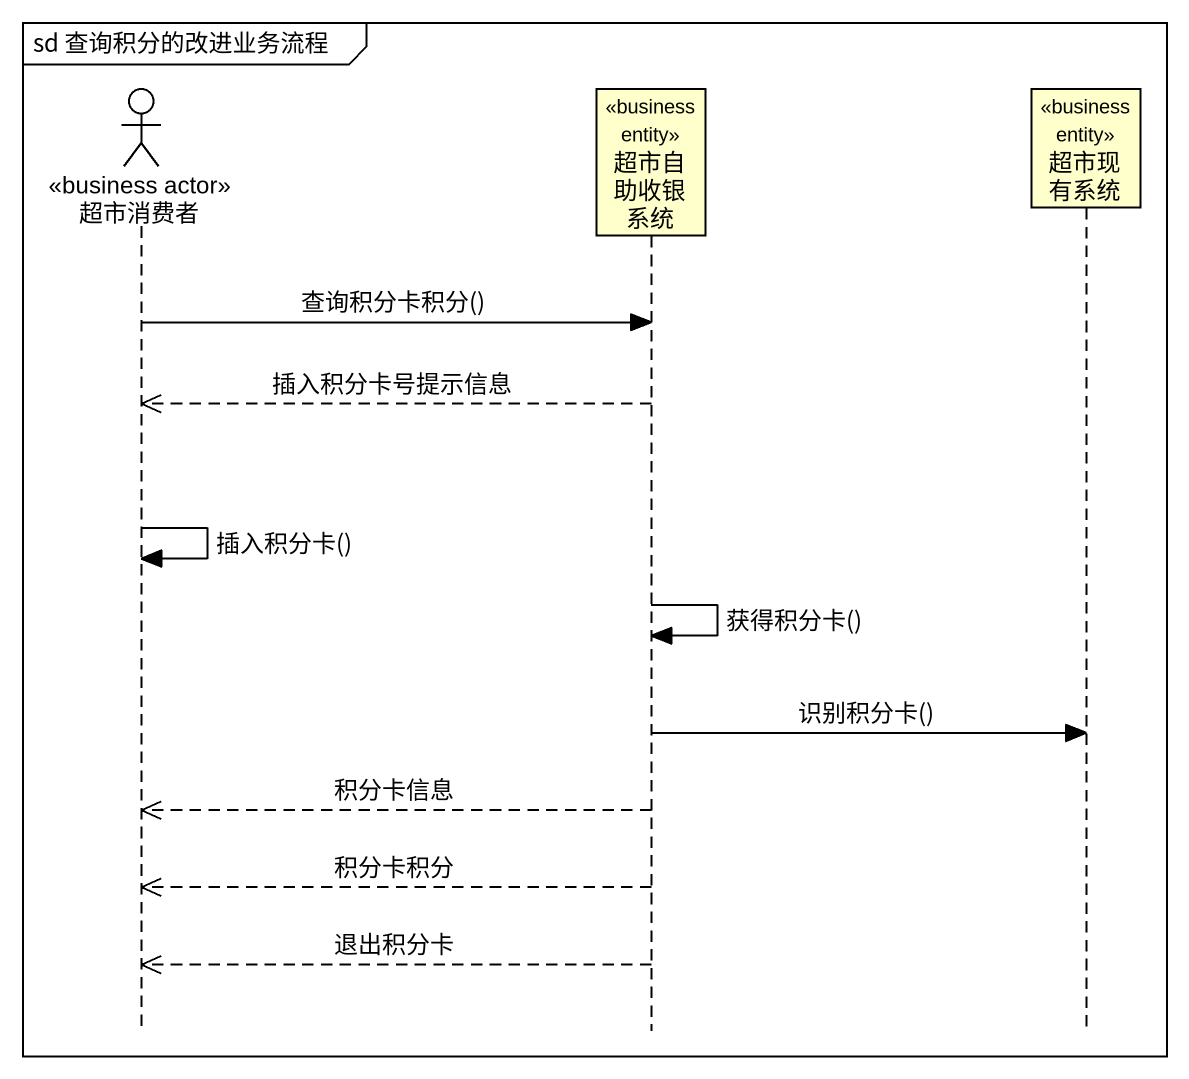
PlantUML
@startuml
mainframe sd 查询积分的改进业务流程
hide footbox
actor 超市消费者 <<business actor>>
participant 超市自助收银系统 <<business entity>>
participant 超市现有系统 <<business entity>>

超市消费者 -> 超市自助收银系统 : 查询积分卡积分()
超市自助收银系统 -->> 超市消费者 : 插入积分卡号提示信息
超市消费者 -> 超市消费者 : 插入积分卡()
超市自助收银系统 -> 超市自助收银系统 : 获得积分卡()
超市自助收银系统 -> 超市现有系统 : 识别积分卡()
超市自助收银系统 -->> 超市消费者 : 积分卡信息
超市自助收银系统 -->> 超市消费者 : 积分卡积分
超市自助收银系统 -->> 超市消费者 : 退出积分卡
@enduml
